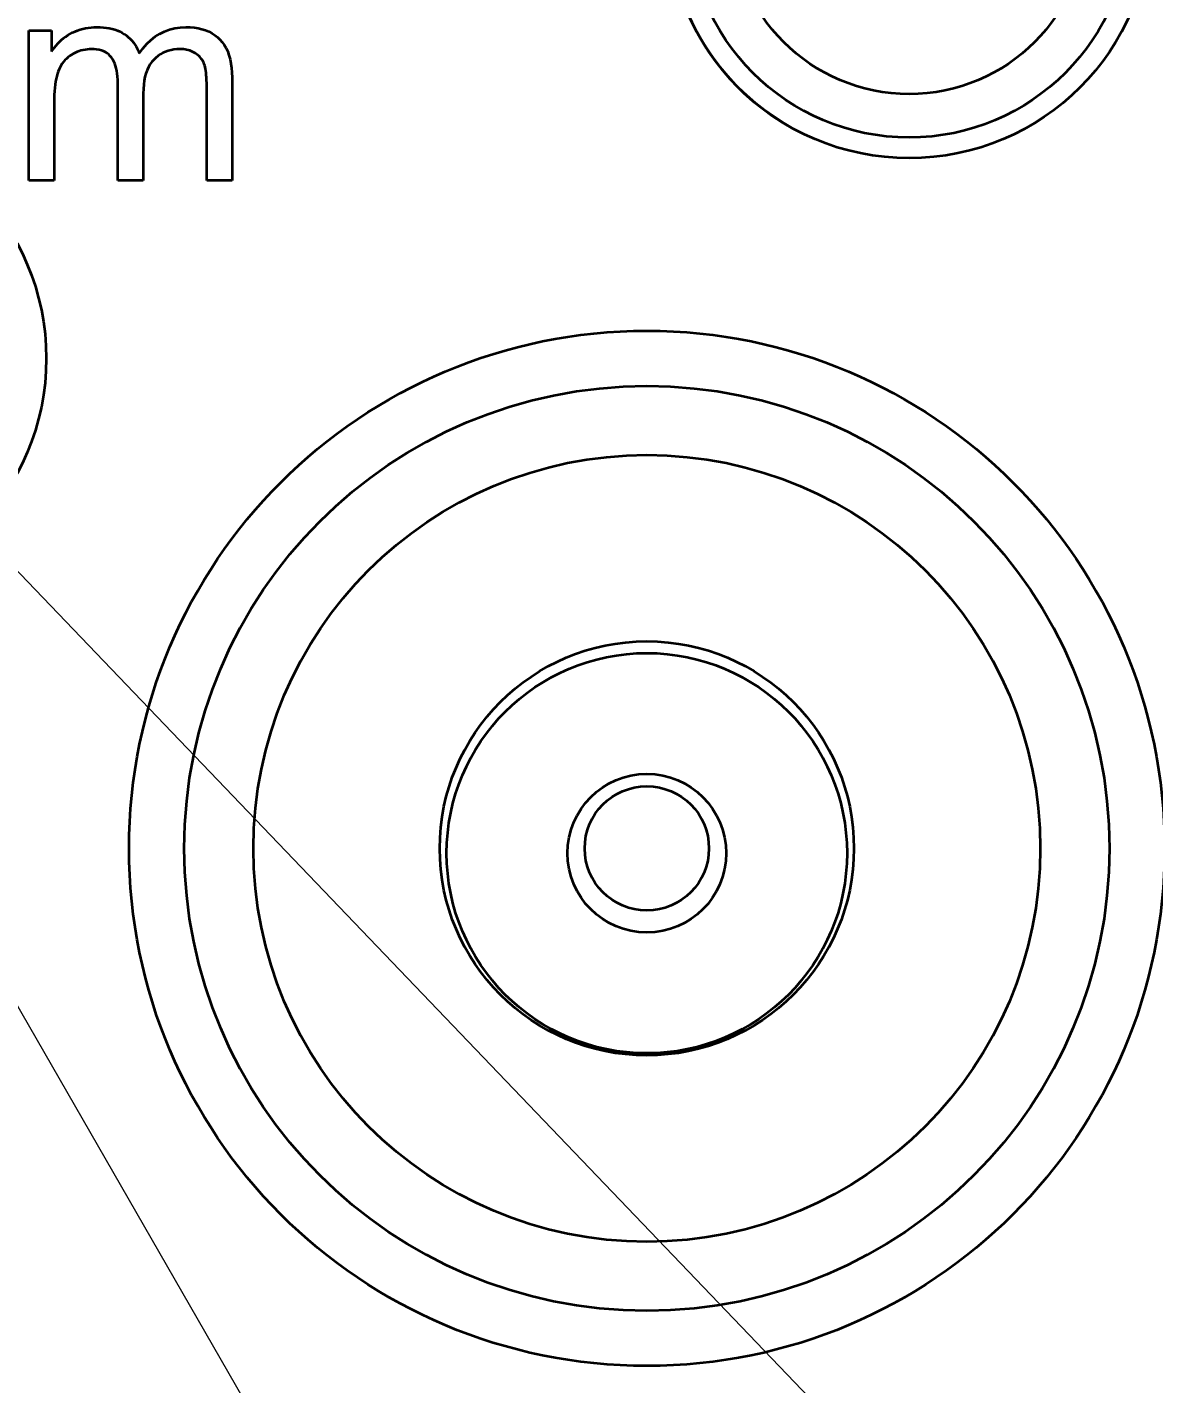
# Model space of a CAD drawing. Extents: x 23 to 417, y 3 to 294.
# Drawn here: x 387.432 to 391.512, y 206.667 to 211.581 of the extents above; entities that cross this region are included whole.
import ezdxf
from ezdxf.enums import TextEntityAlignment as Align

# ---------------------------------------------------------------- set-up
doc = ezdxf.new("R2010")
doc.units = 0
doc.linetypes.add('DASHDOT', pattern=[18.5, 12, -3, 0.5, -3])
doc.layers.get('0').update_dxf_attribs({"lineweight": 13})
doc.styles.get("Standard").update_dxf_attribs({"font": 'isocp.shx'})
doc.dimstyles.get("Standard").update_dxf_attribs({"dimtxt": 2.5, "dimasz": 2.5, "dimexe": 1.25, "dimexo": 0.625, "dimtad": 1, "dimtxsty": 'Standard', "dimcen": 2.5, "dimadec": 0, "dimazin": 0, "dimtfac": 1, "dimtmove": 0, "dimatfit": 0, "dimfxl": 0, "dimarcsym": 0})

# ---------------------------------------------------------------- blocks, each defined once
blk = doc.blocks.new('*D215')
at = {"color": 7, "lineweight": 13}
blk.add_line((369.2633, 239.5531), (395.349, 194.2124), dxfattribs=at)
for points in [[(376.3151, 228.3342), (374.903, 229.7505), (375.4177, 227.8179)], [(393.937, 195.6288), (395.349, 194.2124), (394.8343, 196.145)]]:
    blk.add_lwpolyline(points, dxfattribs=at)
for s, width, p, p2 in [('%%c', 1.333334, (370.1301, 240.0518), (371.3768, 237.8848)), ('82', 1.338786, (371.8755, 237.0181), (374.0621, 233.2175))]:
    blk.add_text(s, height=2.5, rotation=299.9129, dxfattribs=dict(at, width=width)).set_placement(p, p2, align=Align.FIT)
blk = doc.blocks.new('*D216')
at = {"color": 7, "lineweight": 13}
blk.add_line((363.2339, 234.8367), (397.923, 198.6215), dxfattribs=at)
for points in [[(374.0392, 224.3044), (372.3291, 225.3414), (373.2916, 223.5883)], [(396.2128, 199.6586), (397.923, 198.6215), (396.9605, 200.3747)]]:
    blk.add_lwpolyline(points, dxfattribs=at)
for s, width, p, p2 in [('%%c', 1.333334, (363.9561, 235.5285), (365.6854, 233.7231)), ('74', 1.299177, (366.3771, 233.0009), (369.4101, 229.8344))]:
    blk.add_text(s, height=2.5, rotation=313.7669, dxfattribs=dict(at, width=width)).set_placement(p, p2, align=Align.FIT)
blk = doc.blocks.new('BLOCK4529')
at = {"color": 7, "lineweight": 35, "ltscale": 0.027166}
blk.add_line((4.6229, -1.9113), (4.6229, -0.8247), dxfattribs=at)
at = {"color": 7, "lineweight": 35, "ltscale": 0.004118}
blk.add_line((4.6229, -0.8247), (4.7877, -0.8247), dxfattribs=at)
at = {"color": 7, "lineweight": 35, "ltscale": 0.003811}
blk.add_line((4.7877, -0.8247), (4.7877, -0.9772), dxfattribs=at)
at = {"color": 7, "lineweight": 35, "ltscale": 0.000471264}
blk.add_line((4.8612, -0.8926), (4.8758, -0.8807), dxfattribs=at)
at = {"color": 7, "lineweight": 35, "ltscale": 0.000475158}
blk.add_line((4.8758, -0.8807), (4.8911, -0.8694), dxfattribs=at)
at = {"color": 7, "lineweight": 35, "ltscale": 0.000480024}
blk.add_line((4.8911, -0.8694), (4.9071, -0.8588), dxfattribs=at)
at = {"color": 7, "lineweight": 35, "ltscale": 0.000486028}
blk.add_line((4.9071, -0.8588), (4.9237, -0.8487), dxfattribs=at)
at = {"color": 7, "lineweight": 35, "ltscale": 0.00048862}
blk.add_line((4.9237, -0.8487), (4.941, -0.8395), dxfattribs=at)
at = {"color": 7, "lineweight": 35, "ltscale": 0.000487919}
blk.add_line((4.941, -0.8395), (4.9586, -0.8312), dxfattribs=at)
at = {"color": 7, "lineweight": 35, "ltscale": 0.000489196}
blk.add_line((4.9586, -0.8312), (4.9768, -0.824), dxfattribs=at)
at = {"color": 7, "lineweight": 35, "ltscale": 0.00049182}
blk.add_line((4.9768, -0.824), (4.9954, -0.8176), dxfattribs=at)
at = {"color": 7, "lineweight": 35, "ltscale": 0.000495914}
blk.add_line((4.9954, -0.8176), (5.0145, -0.8123), dxfattribs=at)
at = {"color": 7, "lineweight": 35, "ltscale": 0.000501519}
blk.add_line((5.0145, -0.8123), (5.0341, -0.8079), dxfattribs=at)
at = {"color": 7, "lineweight": 35, "ltscale": 0.000508418}
blk.add_line((5.0341, -0.8079), (5.0542, -0.8045), dxfattribs=at)
at = {"color": 7, "lineweight": 35, "ltscale": 0.000516275}
blk.add_line((5.0542, -0.8045), (5.0747, -0.8021), dxfattribs=at)
at = {"color": 7, "lineweight": 35, "ltscale": 0.000525777}
blk.add_line((5.0747, -0.8021), (5.0957, -0.8006), dxfattribs=at)
at = {"color": 7, "lineweight": 35, "ltscale": 0.000536889}
blk.add_line((5.0957, -0.8006), (5.1171, -0.8001), dxfattribs=at)
at = {"color": 7, "lineweight": 35, "ltscale": 0.000592933}
blk.add_line((5.1171, -0.8001), (5.1408, -0.8006), dxfattribs=at)
at = {"color": 7, "lineweight": 35, "ltscale": 0.000572298}
blk.add_line((5.1408, -0.8006), (5.1637, -0.8022), dxfattribs=at)
at = {"color": 7, "lineweight": 35, "ltscale": 0.000552875}
blk.add_line((5.1637, -0.8022), (5.1857, -0.8047), dxfattribs=at)
at = {"color": 7, "lineweight": 35, "ltscale": 0.000534823}
blk.add_line((5.1857, -0.8047), (5.2068, -0.8082), dxfattribs=at)
at = {"color": 7, "lineweight": 35, "ltscale": 0.000518271}
blk.add_line((5.2068, -0.8082), (5.227, -0.8127), dxfattribs=at)
at = {"color": 7, "lineweight": 35, "ltscale": 0.000503286}
blk.add_line((5.227, -0.8127), (5.2464, -0.8182), dxfattribs=at)
at = {"color": 7, "lineweight": 35, "ltscale": 0.0004902}
blk.add_line((5.2464, -0.8182), (5.2648, -0.8247), dxfattribs=at)
at = {"color": 7, "lineweight": 35, "ltscale": 0.000479062}
blk.add_line((5.2648, -0.8247), (5.2825, -0.8322), dxfattribs=at)
at = {"color": 7, "lineweight": 35, "ltscale": 0.000470012}
blk.add_line((5.2825, -0.8322), (5.2992, -0.8408), dxfattribs=at)
at = {"color": 7, "lineweight": 35, "ltscale": 0.000462973}
blk.add_line((5.2992, -0.8408), (5.3151, -0.8503), dxfattribs=at)
at = {"color": 7, "lineweight": 35, "ltscale": 0.00045663}
blk.add_line((5.3151, -0.8503), (5.3301, -0.8607), dxfattribs=at)
at = {"color": 7, "lineweight": 35, "ltscale": 0.000450328}
blk.add_line((5.3301, -0.8607), (5.3442, -0.8719), dxfattribs=at)
at = {"color": 7, "lineweight": 35, "ltscale": 0.000445795}
blk.add_line((5.3442, -0.8719), (5.3574, -0.884), dxfattribs=at)
at = {"color": 7, "lineweight": 35, "ltscale": 0.000443569}
blk.add_line((5.3574, -0.884), (5.3696, -0.8968), dxfattribs=at)
at = {"color": 7, "lineweight": 35, "ltscale": 0.000996286}
blk.add_line((5.5084, -0.8934), (5.5397, -0.8686), dxfattribs=at)
at = {"color": 7, "lineweight": 35, "ltscale": 0.000972285}
blk.add_line((5.5397, -0.8686), (5.5724, -0.8477), dxfattribs=at)
at = {"color": 7, "lineweight": 35, "ltscale": 0.000959442}
blk.add_line((5.5724, -0.8477), (5.6068, -0.8306), dxfattribs=at)
at = {"color": 7, "lineweight": 35, "ltscale": 0.000957036}
blk.add_line((5.6068, -0.8306), (5.6427, -0.8173), dxfattribs=at)
at = {"color": 7, "lineweight": 35, "ltscale": 0.000965912}
blk.add_line((5.6427, -0.8173), (5.6801, -0.8078), dxfattribs=at)
at = {"color": 7, "lineweight": 35, "ltscale": 0.000985804}
blk.add_line((5.6801, -0.8078), (5.7191, -0.802), dxfattribs=at)
at = {"color": 7, "lineweight": 35, "ltscale": 0.001015}
blk.add_line((5.7191, -0.802), (5.7597, -0.8001), dxfattribs=at)
at = {"color": 7, "lineweight": 35, "ltscale": 0.00078997}
blk.add_line((5.7597, -0.8001), (5.7913, -0.801), dxfattribs=at)
at = {"color": 7, "lineweight": 35, "ltscale": 0.000755241}
blk.add_line((5.7913, -0.801), (5.8214, -0.8037), dxfattribs=at)
at = {"color": 7, "lineweight": 35, "ltscale": 0.000723557}
blk.add_line((5.8214, -0.8037), (5.85, -0.8082), dxfattribs=at)
at = {"color": 7, "lineweight": 35, "ltscale": 0.000695408}
blk.add_line((5.85, -0.8082), (5.8771, -0.8145), dxfattribs=at)
at = {"color": 7, "lineweight": 35, "ltscale": 0.000671394}
blk.add_line((5.8771, -0.8145), (5.9027, -0.8225), dxfattribs=at)
at = {"color": 7, "lineweight": 35, "ltscale": 0.000651164}
blk.add_line((5.9027, -0.8225), (5.9268, -0.8324), dxfattribs=at)
at = {"color": 7, "lineweight": 35, "ltscale": 0.000636032}
blk.add_line((5.9268, -0.8324), (5.9494, -0.844), dxfattribs=at)
at = {"color": 7, "lineweight": 35, "ltscale": 0.000625964}
blk.add_line((5.9494, -0.844), (5.9705, -0.8574), dxfattribs=at)
at = {"color": 7, "lineweight": 35, "ltscale": 0.00062096}
blk.add_line((5.9705, -0.8574), (5.9902, -0.8727), dxfattribs=at)
at = {"color": 7, "lineweight": 35, "ltscale": 0.000621797}
blk.add_line((5.9902, -0.8727), (6.0083, -0.8897), dxfattribs=at)
at = {"color": 7, "lineweight": 35, "ltscale": 0.000472098}
blk.add_line((4.7877, -0.9772), (4.7982, -0.9615), dxfattribs=at)
at = {"color": 7, "lineweight": 35, "ltscale": 0.00046897}
blk.add_line((4.7982, -0.9615), (4.8095, -0.9465), dxfattribs=at)
at = {"color": 7, "lineweight": 35, "ltscale": 0.000467386}
blk.add_line((4.8095, -0.9465), (4.8214, -0.9321), dxfattribs=at)
at = {"color": 7, "lineweight": 35, "ltscale": 0.000466817}
blk.add_line((4.8214, -0.9321), (4.834, -0.9183), dxfattribs=at)
at = {"color": 7, "lineweight": 35, "ltscale": 0.000467208}
blk.add_line((4.834, -0.9183), (4.8473, -0.9051), dxfattribs=at)
at = {"color": 7, "lineweight": 35, "ltscale": 0.000468669}
blk.add_line((4.8473, -0.9051), (4.8612, -0.8926), dxfattribs=at)
at = {"color": 7, "lineweight": 35, "ltscale": 0.000377219}
blk.add_line((4.9731, -0.9798), (4.9593, -0.986), dxfattribs=at)
at = {"color": 7, "lineweight": 35, "ltscale": 0.000374844}
blk.add_line((4.9871, -0.9745), (4.9731, -0.9798), dxfattribs=at)
at = {"color": 7, "lineweight": 35, "ltscale": 0.000374004}
blk.add_line((5.0014, -0.97), (4.9871, -0.9745), dxfattribs=at)
at = {"color": 7, "lineweight": 35, "ltscale": 0.000373975}
blk.add_line((5.0159, -0.9663), (5.0014, -0.97), dxfattribs=at)
at = {"color": 7, "lineweight": 35, "ltscale": 0.000375047}
blk.add_line((5.0306, -0.9634), (5.0159, -0.9663), dxfattribs=at)
at = {"color": 7, "lineweight": 35, "ltscale": 0.000377698}
blk.add_line((5.0456, -0.9614), (5.0306, -0.9634), dxfattribs=at)
at = {"color": 7, "lineweight": 35, "ltscale": 0.000381174}
blk.add_line((5.0608, -0.9602), (5.0456, -0.9614), dxfattribs=at)
at = {"color": 7, "lineweight": 35, "ltscale": 0.000385788}
blk.add_line((5.0762, -0.9598), (5.0608, -0.9602), dxfattribs=at)
at = {"color": 7, "lineweight": 35, "ltscale": 0.000497684}
blk.add_line((5.0961, -0.9604), (5.0762, -0.9598), dxfattribs=at)
at = {"color": 7, "lineweight": 35, "ltscale": 0.000470695}
blk.add_line((5.1148, -0.9622), (5.0961, -0.9604), dxfattribs=at)
at = {"color": 7, "lineweight": 35, "ltscale": 0.000446852}
blk.add_line((5.1324, -0.9653), (5.1148, -0.9622), dxfattribs=at)
at = {"color": 7, "lineweight": 35, "ltscale": 0.000425063}
blk.add_line((5.1489, -0.9696), (5.1324, -0.9653), dxfattribs=at)
at = {"color": 7, "lineweight": 35, "ltscale": 0.000406776}
blk.add_line((5.1642, -0.9751), (5.1489, -0.9696), dxfattribs=at)
at = {"color": 7, "lineweight": 35, "ltscale": 0.00039211}
blk.add_line((5.1783, -0.9819), (5.1642, -0.9751), dxfattribs=at)
at = {"color": 7, "lineweight": 35, "ltscale": 0.000381688}
blk.add_line((5.1914, -0.9898), (5.1783, -0.9819), dxfattribs=at)
at = {"color": 7, "lineweight": 35, "ltscale": 0.000443379}
blk.add_line((5.3696, -0.8968), (5.381, -0.9104), dxfattribs=at)
at = {"color": 7, "lineweight": 35, "ltscale": 0.00044471}
blk.add_line((5.381, -0.9104), (5.3914, -0.9248), dxfattribs=at)
at = {"color": 7, "lineweight": 35, "ltscale": 0.000448867}
blk.add_line((5.3914, -0.9248), (5.401, -0.94), dxfattribs=at)
at = {"color": 7, "lineweight": 35, "ltscale": 0.000454676}
blk.add_line((5.401, -0.94), (5.4096, -0.956), dxfattribs=at)
at = {"color": 7, "lineweight": 35, "ltscale": 0.000462573}
blk.add_line((5.4096, -0.956), (5.4173, -0.9729), dxfattribs=at)
at = {"color": 7, "lineweight": 35, "ltscale": 0.000471819}
blk.add_line((5.4173, -0.9729), (5.4241, -0.9905), dxfattribs=at)
at = {"color": 7, "lineweight": 35, "ltscale": 0.001122}
blk.add_line((5.4241, -0.9905), (5.4506, -0.9543), dxfattribs=at)
at = {"color": 7, "lineweight": 35, "ltscale": 0.001072}
blk.add_line((5.4506, -0.9543), (5.4788, -0.9219), dxfattribs=at)
at = {"color": 7, "lineweight": 35, "ltscale": 0.001029}
blk.add_line((5.4788, -0.9219), (5.5084, -0.8934), dxfattribs=at)
at = {"color": 7, "lineweight": 35, "ltscale": 0.000511033}
blk.add_line((5.6139, -0.9788), (5.5952, -0.9872), dxfattribs=at)
at = {"color": 7, "lineweight": 35, "ltscale": 0.000515068}
blk.add_line((5.6333, -0.972), (5.6139, -0.9788), dxfattribs=at)
at = {"color": 7, "lineweight": 35, "ltscale": 0.000522307}
blk.add_line((5.6535, -0.9666), (5.6333, -0.972), dxfattribs=at)
at = {"color": 7, "lineweight": 35, "ltscale": 0.000532752}
blk.add_line((5.6745, -0.9628), (5.6535, -0.9666), dxfattribs=at)
at = {"color": 7, "lineweight": 35, "ltscale": 0.000546977}
blk.add_line((5.6962, -0.9605), (5.6745, -0.9628), dxfattribs=at)
at = {"color": 7, "lineweight": 35, "ltscale": 0.000563373}
blk.add_line((5.7187, -0.9598), (5.6962, -0.9605), dxfattribs=at)
at = {"color": 7, "lineweight": 35, "ltscale": 0.000313284}
blk.add_line((5.7313, -0.96), (5.7187, -0.9598), dxfattribs=at)
at = {"color": 7, "lineweight": 35, "ltscale": 0.000306003}
blk.add_line((5.7435, -0.9609), (5.7313, -0.96), dxfattribs=at)
at = {"color": 7, "lineweight": 35, "ltscale": 0.0002987}
blk.add_line((5.7553, -0.9624), (5.7435, -0.9609), dxfattribs=at)
at = {"color": 7, "lineweight": 35, "ltscale": 0.000293397}
blk.add_line((5.7669, -0.9645), (5.7553, -0.9624), dxfattribs=at)
at = {"color": 7, "lineweight": 35, "ltscale": 0.000288217}
blk.add_line((5.7781, -0.9672), (5.7669, -0.9645), dxfattribs=at)
at = {"color": 7, "lineweight": 35, "ltscale": 0.00028396}
blk.add_line((5.789, -0.9704), (5.7781, -0.9672), dxfattribs=at)
at = {"color": 7, "lineweight": 35, "ltscale": 0.000281069}
blk.add_line((5.7995, -0.9743), (5.789, -0.9704), dxfattribs=at)
at = {"color": 7, "lineweight": 35, "ltscale": 0.000279155}
blk.add_line((5.8098, -0.9788), (5.7995, -0.9743), dxfattribs=at)
at = {"color": 7, "lineweight": 35, "ltscale": 0.000277748}
blk.add_line((5.8197, -0.9838), (5.8098, -0.9788), dxfattribs=at)
at = {"color": 7, "lineweight": 35, "ltscale": 0.000627167}
blk.add_line((6.0083, -0.8897), (6.0248, -0.9085), dxfattribs=at)
at = {"color": 7, "lineweight": 35, "ltscale": 0.000637957}
blk.add_line((6.0248, -0.9085), (6.0396, -0.9293), dxfattribs=at)
at = {"color": 7, "lineweight": 35, "ltscale": 0.000655326}
blk.add_line((6.0396, -0.9293), (6.0527, -0.9521), dxfattribs=at)
at = {"color": 7, "lineweight": 35, "ltscale": 0.000678512}
blk.add_line((6.0527, -0.9521), (6.064, -0.9768), dxfattribs=at)
at = {"color": 7, "lineweight": 35, "ltscale": 0.000706986}
blk.add_line((6.064, -0.9768), (6.0735, -1.0034), dxfattribs=at)
at = {"color": 7, "lineweight": 35, "ltscale": 0.000397255}
blk.add_line((4.8578, -1.0765), (4.8501, -1.0904), dxfattribs=at)
at = {"color": 7, "lineweight": 35, "ltscale": 0.00039033}
blk.add_line((4.8663, -1.0634), (4.8578, -1.0765), dxfattribs=at)
at = {"color": 7, "lineweight": 35, "ltscale": 0.000384897}
blk.add_line((4.8755, -1.0511), (4.8663, -1.0634), dxfattribs=at)
at = {"color": 7, "lineweight": 35, "ltscale": 0.000381735}
blk.add_line((4.8855, -1.0395), (4.8755, -1.0511), dxfattribs=at)
at = {"color": 7, "lineweight": 35, "ltscale": 0.000379819}
blk.add_line((4.8961, -1.0287), (4.8855, -1.0395), dxfattribs=at)
at = {"color": 7, "lineweight": 35, "ltscale": 0.000380214}
blk.add_line((4.9075, -1.0186), (4.8961, -1.0287), dxfattribs=at)
at = {"color": 7, "lineweight": 35, "ltscale": 0.000382174}
blk.add_line((4.9196, -1.0092), (4.9075, -1.0186), dxfattribs=at)
at = {"color": 7, "lineweight": 35, "ltscale": 0.000385648}
blk.add_line((4.9324, -1.0007), (4.9196, -1.0092), dxfattribs=at)
at = {"color": 7, "lineweight": 35, "ltscale": 0.000385499}
blk.add_line((4.9458, -0.9929), (4.9324, -1.0007), dxfattribs=at)
at = {"color": 7, "lineweight": 35, "ltscale": 0.000380802}
blk.add_line((4.9593, -0.986), (4.9458, -0.9929), dxfattribs=at)
at = {"color": 7, "lineweight": 35, "ltscale": 0.000375712}
blk.add_line((5.2032, -0.999), (5.1914, -0.9898), dxfattribs=at)
at = {"color": 7, "lineweight": 35, "ltscale": 0.000374165}
blk.add_line((5.214, -1.0095), (5.2032, -0.999), dxfattribs=at)
at = {"color": 7, "lineweight": 35, "ltscale": 0.000377025}
blk.add_line((5.2235, -1.0211), (5.214, -1.0095), dxfattribs=at)
at = {"color": 7, "lineweight": 35, "ltscale": 0.000386918}
blk.add_line((5.2321, -1.034), (5.2235, -1.0211), dxfattribs=at)
at = {"color": 7, "lineweight": 35, "ltscale": 0.000401796}
blk.add_line((5.2397, -1.0482), (5.2321, -1.034), dxfattribs=at)
at = {"color": 7, "lineweight": 35, "ltscale": 0.000418821}
blk.add_line((5.2465, -1.0635), (5.2397, -1.0482), dxfattribs=at)
at = {"color": 7, "lineweight": 35, "ltscale": 0.000439784}
blk.add_line((5.2523, -1.0801), (5.2465, -1.0635), dxfattribs=at)
at = {"color": 7, "lineweight": 35, "ltscale": 0.000462015}
blk.add_line((5.2573, -1.0979), (5.2523, -1.0801), dxfattribs=at)
at = {"color": 7, "lineweight": 35, "ltscale": 0.00057124}
blk.add_line((5.5012, -1.0701), (5.4898, -1.09), dxfattribs=at)
at = {"color": 7, "lineweight": 35, "ltscale": 0.000552888}
blk.add_line((5.5141, -1.0522), (5.5012, -1.0701), dxfattribs=at)
at = {"color": 7, "lineweight": 35, "ltscale": 0.000540923}
blk.add_line((5.5284, -1.036), (5.5141, -1.0522), dxfattribs=at)
at = {"color": 7, "lineweight": 35, "ltscale": 0.000531177}
blk.add_line((5.544, -1.0215), (5.5284, -1.036), dxfattribs=at)
at = {"color": 7, "lineweight": 35, "ltscale": 0.000520765}
blk.add_line((5.5603, -1.0085), (5.544, -1.0215), dxfattribs=at)
at = {"color": 7, "lineweight": 35, "ltscale": 0.000513965}
blk.add_line((5.5774, -0.9971), (5.5603, -1.0085), dxfattribs=at)
at = {"color": 7, "lineweight": 35, "ltscale": 0.000510573}
blk.add_line((5.5952, -0.9872), (5.5774, -0.9971), dxfattribs=at)
at = {"color": 7, "lineweight": 35, "ltscale": 0.000277707}
blk.add_line((5.8293, -0.9894), (5.8197, -0.9838), dxfattribs=at)
at = {"color": 7, "lineweight": 35, "ltscale": 0.000274668}
blk.add_line((5.8384, -0.9956), (5.8293, -0.9894), dxfattribs=at)
at = {"color": 7, "lineweight": 35, "ltscale": 0.000268406}
blk.add_line((5.8469, -1.0021), (5.8384, -0.9956), dxfattribs=at)
at = {"color": 7, "lineweight": 35, "ltscale": 0.000262874}
blk.add_line((5.8549, -1.0089), (5.8469, -1.0021), dxfattribs=at)
at = {"color": 7, "lineweight": 35, "ltscale": 0.000258684}
blk.add_line((5.8622, -1.0162), (5.8549, -1.0089), dxfattribs=at)
at = {"color": 7, "lineweight": 35, "ltscale": 0.000255344}
blk.add_line((5.869, -1.0238), (5.8622, -1.0162), dxfattribs=at)
at = {"color": 7, "lineweight": 35, "ltscale": 0.000253699}
blk.add_line((5.8752, -1.0319), (5.869, -1.0238), dxfattribs=at)
at = {"color": 7, "lineweight": 35, "ltscale": 0.000252431}
blk.add_line((5.8809, -1.0402), (5.8752, -1.0319), dxfattribs=at)
at = {"color": 7, "lineweight": 35, "ltscale": 0.0002531}
blk.add_line((5.8859, -1.049), (5.8809, -1.0402), dxfattribs=at)
at = {"color": 7, "lineweight": 35, "ltscale": 0.000254546}
blk.add_line((5.8904, -1.0582), (5.8859, -1.049), dxfattribs=at)
at = {"color": 7, "lineweight": 35, "ltscale": 0.000257007}
blk.add_line((5.8942, -1.0677), (5.8904, -1.0582), dxfattribs=at)
at = {"color": 7, "lineweight": 35, "ltscale": 0.000272258}
blk.add_line((5.8976, -1.078), (5.8942, -1.0677), dxfattribs=at)
at = {"color": 7, "lineweight": 35, "ltscale": 0.000299315}
blk.add_line((5.9007, -1.0896), (5.8976, -1.078), dxfattribs=at)
at = {"color": 7, "lineweight": 35, "ltscale": 0.000740069}
blk.add_line((6.0735, -1.0034), (6.0814, -1.0319), dxfattribs=at)
at = {"color": 7, "lineweight": 35, "ltscale": 0.000776855}
blk.add_line((6.0814, -1.0319), (6.0875, -1.0624), dxfattribs=at)
at = {"color": 7, "lineweight": 35, "ltscale": 0.000817487}
blk.add_line((6.0875, -1.0624), (6.0918, -1.0948), dxfattribs=at)
at = {"color": 7, "lineweight": 35, "ltscale": 0.000524631}
blk.add_line((4.8216, -1.1739), (4.8178, -1.1946), dxfattribs=at)
at = {"color": 7, "lineweight": 35, "ltscale": 0.00049375}
blk.add_line((4.8261, -1.1547), (4.8216, -1.1739), dxfattribs=at)
at = {"color": 7, "lineweight": 35, "ltscale": 0.000463483}
blk.add_line((4.8311, -1.1369), (4.8261, -1.1547), dxfattribs=at)
at = {"color": 7, "lineweight": 35, "ltscale": 0.000434653}
blk.add_line((4.8368, -1.1204), (4.8311, -1.1369), dxfattribs=at)
at = {"color": 7, "lineweight": 35, "ltscale": 0.000415517}
blk.add_line((4.8431, -1.105), (4.8368, -1.1204), dxfattribs=at)
at = {"color": 7, "lineweight": 35, "ltscale": 0.000405395}
blk.add_line((4.8501, -1.0904), (4.8431, -1.105), dxfattribs=at)
at = {"color": 7, "lineweight": 35, "ltscale": 0.000486378}
blk.add_line((5.2614, -1.1169), (5.2573, -1.0979), dxfattribs=at)
at = {"color": 7, "lineweight": 35, "ltscale": 0.000512287}
blk.add_line((5.2645, -1.1372), (5.2614, -1.1169), dxfattribs=at)
at = {"color": 7, "lineweight": 35, "ltscale": 0.000540431}
blk.add_line((5.2668, -1.1587), (5.2645, -1.1372), dxfattribs=at)
at = {"color": 7, "lineweight": 35, "ltscale": 0.000568642}
blk.add_line((5.2681, -1.1814), (5.2668, -1.1587), dxfattribs=at)
at = {"color": 7, "lineweight": 35, "ltscale": 0.00069144}
blk.add_line((5.4648, -1.1604), (5.4595, -1.1876), dxfattribs=at)
at = {"color": 7, "lineweight": 35, "ltscale": 0.000655318}
blk.add_line((5.4716, -1.1351), (5.4648, -1.1604), dxfattribs=at)
at = {"color": 7, "lineweight": 35, "ltscale": 0.00062331}
blk.add_line((5.48, -1.1116), (5.4716, -1.1351), dxfattribs=at)
at = {"color": 7, "lineweight": 35, "ltscale": 0.000594587}
blk.add_line((5.4898, -1.09), (5.48, -1.1116), dxfattribs=at)
at = {"color": 7, "lineweight": 35, "ltscale": 0.000327405}
blk.add_line((5.9034, -1.1024), (5.9007, -1.0896), dxfattribs=at)
at = {"color": 7, "lineweight": 35, "ltscale": 0.000356142}
blk.add_line((5.9057, -1.1165), (5.9034, -1.1024), dxfattribs=at)
at = {"color": 7, "lineweight": 35, "ltscale": 0.000385403}
blk.add_line((5.9077, -1.1318), (5.9057, -1.1165), dxfattribs=at)
at = {"color": 7, "lineweight": 35, "ltscale": 0.000415062}
blk.add_line((5.9093, -1.1483), (5.9077, -1.1318), dxfattribs=at)
at = {"color": 7, "lineweight": 35, "ltscale": 0.000445127}
blk.add_line((5.9105, -1.1661), (5.9093, -1.1483), dxfattribs=at)
at = {"color": 7, "lineweight": 35, "ltscale": 0.000475832}
blk.add_line((5.9114, -1.1851), (5.9105, -1.1661), dxfattribs=at)
at = {"color": 7, "lineweight": 35, "ltscale": 0.000861174}
blk.add_line((6.0918, -1.0948), (6.0944, -1.1291), dxfattribs=at)
at = {"color": 7, "lineweight": 35, "ltscale": 0.000907011}
blk.add_line((6.0944, -1.1291), (6.0953, -1.1654), dxfattribs=at)
at = {"color": 7, "lineweight": 35, "ltscale": 0.018648}
blk.add_line((6.0953, -1.1654), (6.0953, -1.9113), dxfattribs=at)
at = {"color": 7, "lineweight": 35, "ltscale": 0.000655668}
blk.add_line((4.8098, -1.2648), (4.8083, -1.291), dxfattribs=at)
at = {"color": 7, "lineweight": 35, "ltscale": 0.000622416}
blk.add_line((4.8118, -1.24), (4.8098, -1.2648), dxfattribs=at)
at = {"color": 7, "lineweight": 35, "ltscale": 0.00058897}
blk.add_line((4.8145, -1.2166), (4.8118, -1.24), dxfattribs=at)
at = {"color": 7, "lineweight": 35, "ltscale": 0.000556497}
blk.add_line((4.8178, -1.1946), (4.8145, -1.2166), dxfattribs=at)
at = {"color": 7, "lineweight": 35, "ltscale": 0.000598635}
blk.add_line((5.2686, -1.2053), (5.2681, -1.1814), dxfattribs=at)
at = {"color": 7, "lineweight": 35, "ltscale": 0.01765}
blk.add_line((5.2686, -1.9113), (5.2686, -1.2053), dxfattribs=at)
at = {"color": 7, "lineweight": 35, "ltscale": 0.000816173}
blk.add_line((5.4535, -1.2474), (5.4527, -1.28), dxfattribs=at)
at = {"color": 7, "lineweight": 35, "ltscale": 0.000772268}
blk.add_line((5.4557, -1.2166), (5.4535, -1.2474), dxfattribs=at)
at = {"color": 7, "lineweight": 35, "ltscale": 0.000730971}
blk.add_line((5.4595, -1.1876), (5.4557, -1.2166), dxfattribs=at)
at = {"color": 7, "lineweight": 35, "ltscale": 0.000506401}
blk.add_line((5.912, -1.2053), (5.9114, -1.1851), dxfattribs=at)
at = {"color": 7, "lineweight": 35, "ltscale": 0.000537119}
blk.add_line((5.9121, -1.2268), (5.912, -1.2053), dxfattribs=at)
at = {"color": 7, "lineweight": 35, "ltscale": 0.017113}
blk.add_line((5.9121, -1.9113), (5.9121, -1.2268), dxfattribs=at)
at = {"color": 7, "lineweight": 35, "ltscale": 0.000724461}
blk.add_line((4.8074, -1.3186), (4.8071, -1.3475), dxfattribs=at)
at = {"color": 7, "lineweight": 35, "ltscale": 0.014095}
blk.add_line((4.8071, -1.3475), (4.8071, -1.9113), dxfattribs=at)
at = {"color": 7, "lineweight": 35, "ltscale": 0.000690055}
blk.add_line((4.8083, -1.291), (4.8074, -1.3186), dxfattribs=at)
at = {"color": 7, "lineweight": 35, "ltscale": 0.015783}
blk.add_line((5.4527, -1.28), (5.4527, -1.9113), dxfattribs=at)
at = {"color": 7, "lineweight": 35, "ltscale": 0.004604}
for p, q in [((4.8071, -1.9113), (4.6229, -1.9113)), ((5.4527, -1.9113), (5.2686, -1.9113))]:
    blk.add_line(p, q, dxfattribs=at)
at = {"color": 7, "lineweight": 35, "ltscale": 0.004579}
blk.add_line((6.0953, -1.9113), (5.9121, -1.9113), dxfattribs=at)
at = {"color": 7, "lineweight": 13}
for radius in [32.7887, 31.9226, 30.25]:
    blk.add_circle((0, 0), radius, dxfattribs=at)
at = {"color": 7, "lineweight": 35}
for centre, radius in [((0, 0), 29.75), ((0, 0), 27.6), ((0, 0), 25.6), ((0, 0), 25.2), ((0, 0), 23.65), ((11, 0), 1.75), ((11, 0), 1.6), ((11, 0), 1.285), ((3, -3.2), 1.75), ((9.1, -6.75), 3.75), ((9.1, -6.75), 3.35), ((9.1, -6.75), 2.85), ((9.1, -6.75), 1.5), ((9.1, -6.785), 1.45), ((9.1, -6.785), 0.575), ((9.1, -6.75), 0.45)]:
    blk.add_circle(centre, radius, dxfattribs=at)
for centre, radius, start, end in [((0, 0), 25.1, 92.2833, 447.7167), ((0, 0), 24.05, 92.38305, 447.61695), ((0, 0), 23.4, 270, 447.79577), ((0, 0), 22.625, 92.27977, 447.72023), ((11, 0), 1.75, 61.35211, 241.35211)]:
    blk.add_arc(centre, radius, start, end, dxfattribs=at)

msp = doc.modelspace()

# ---------------------------------------------------------------- linework, layer by layer
at = {"color": 7, "linetype": 'DASHDOT', "lineweight": 13}
for radius in [20.5, 18.5]:
    msp.add_circle((385.126, 211.9815), radius, dxfattribs=at)

# ---------------------------------------------------------------- block references
at = {"lineweight": 0, "xscale": 0.5, "yscale": 0.5, "zscale": 0.5}
msp.add_blockref('BLOCK4529', (385.126, 211.9815), dxfattribs=at)

# ---------------------------------------------------------------- dimensions: what is measured, and where the dimension line sits
at = {"color": 0, "lineweight": 0}
for p1, p2, picture, middle in [((395.349, 194.2124), (374.903, 229.7505), '*D215', (371.2293, 236.1359)), ((397.923, 198.6215), (372.3291, 225.3414), '*D216', (365.9609, 231.9897))]:
    dim = msp.add_diameter_dim_2p(p1=p1, p2=p2, dimstyle='Standard', override={"dimlfac": 2}, dxfattribs=at)
    dim.commit()
    dim.dimension.update_dxf_attribs({"geometry": picture, "text_midpoint": middle, "dimtype": 163})

doc.saveas('drawing.dxf')
